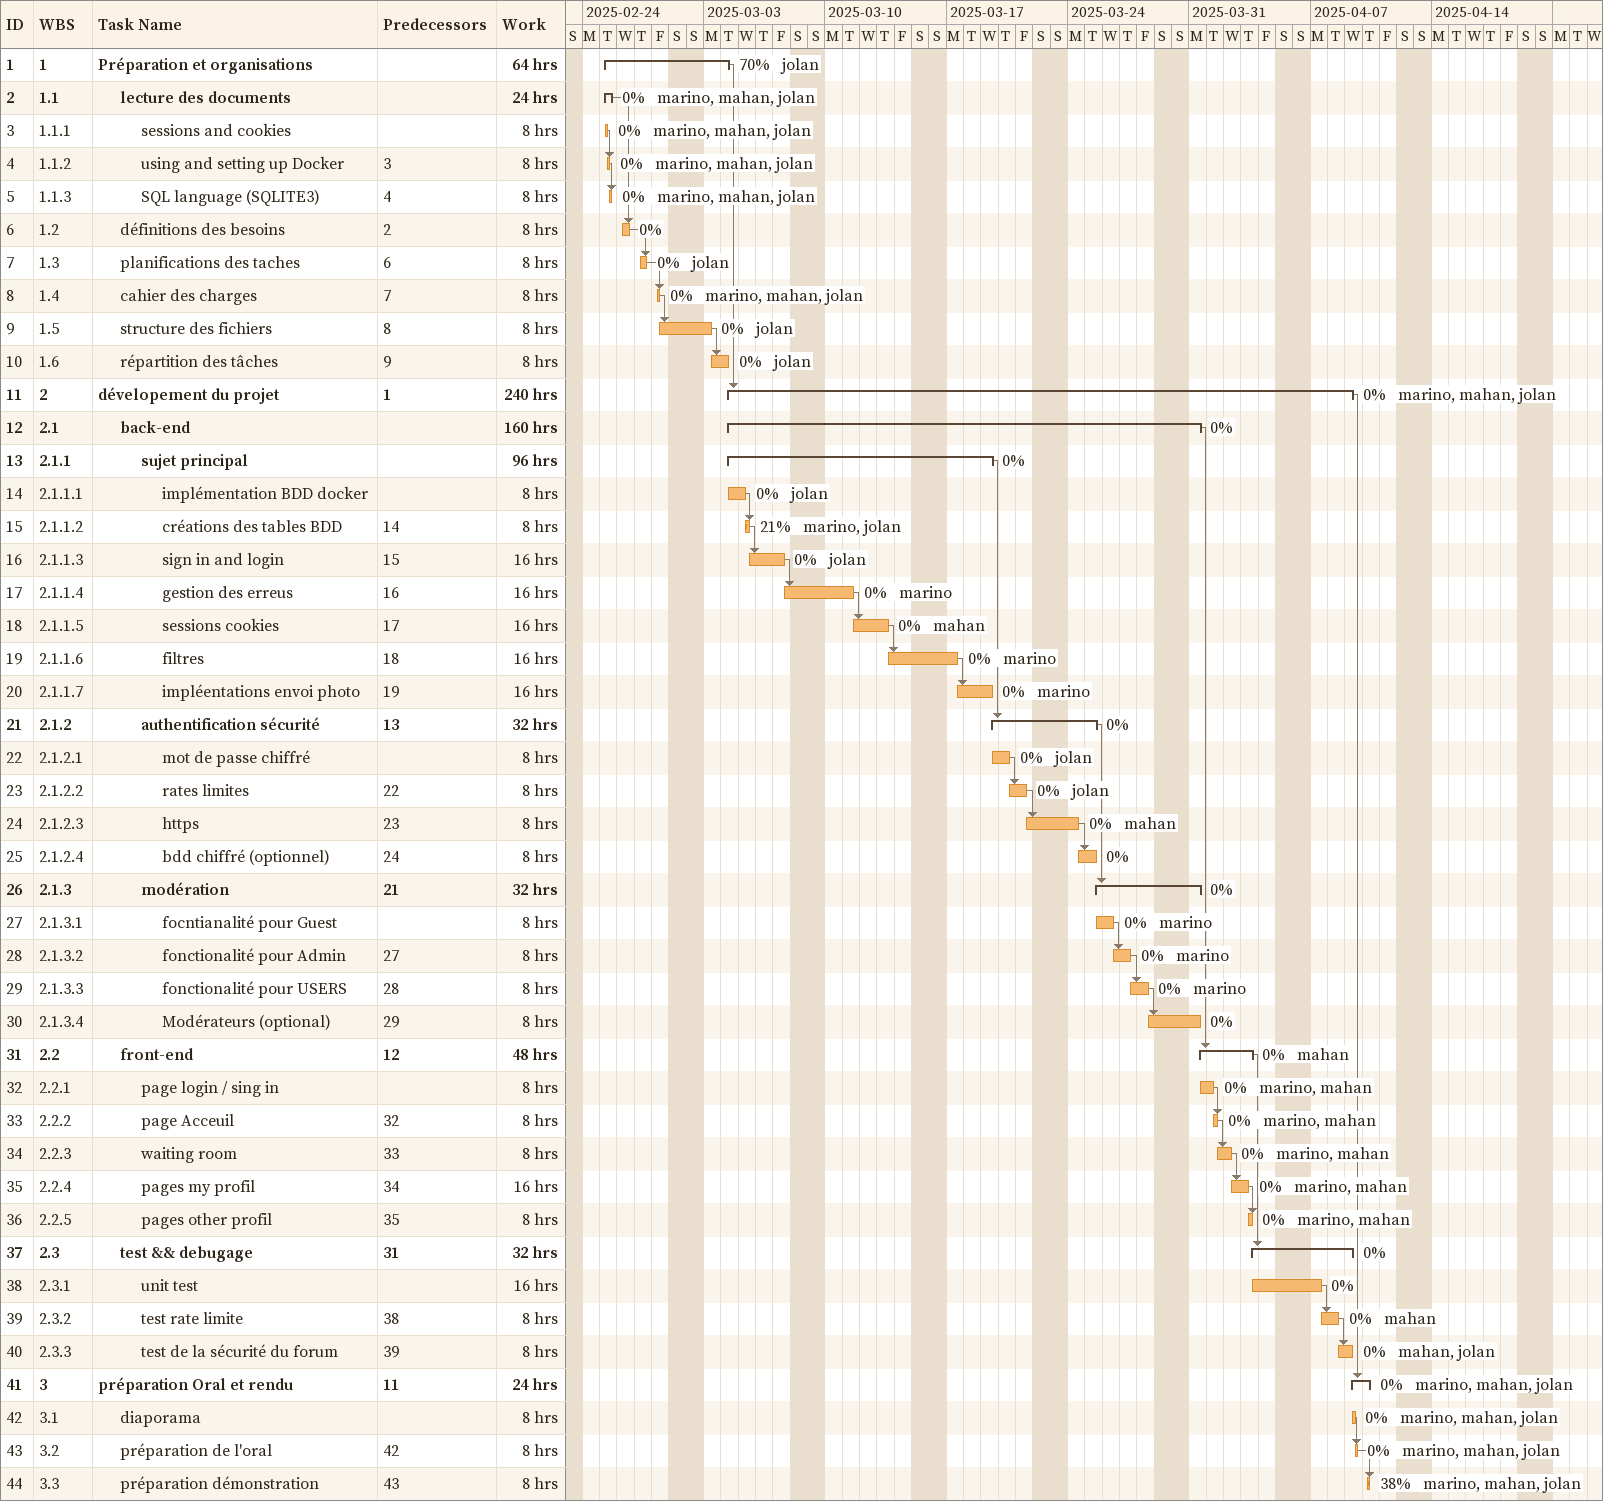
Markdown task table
| ID | WBS | Task | Start | Finish | Predecessors | Resources | % complete | Work (h) |
|---|---|---|---|---|---|---|---|---|
| 1 | 1 | **Préparation et organisations** | 2025-02-25 | 2025-03-04 |  | jolan | 70 | 64 |
| 2 | 1.1 | **lecture des documents** | 2025-02-25 | 2025-02-25 |  | marino, mahan, jolan | 0 | 24 |
| 3 | 1.1.1 | sessions and cookies | 2025-02-25 | 2025-02-25 |  | marino, mahan, jolan | 0 | 8 |
| 4 | 1.1.2 | using and setting up Docker | 2025-02-25 | 2025-02-25 | 3 | marino, mahan, jolan | 0 | 8 |
| 5 | 1.1.3 | SQL language (SQLITE3) | 2025-02-25 | 2025-02-25 | 4 | marino, mahan, jolan | 0 | 8 |
| 6 | 1.2 | définitions des besoins | 2025-02-26 | 2025-02-26 | 2 |  | 0 | 8 |
| 7 | 1.3 | planifications des taches | 2025-02-27 | 2025-02-27 | 6 | jolan | 0 | 8 |
| 8 | 1.4 | cahier des charges | 2025-02-28 | 2025-02-28 | 7 | marino, mahan, jolan | 0 | 8 |
| 9 | 1.5 | structure des fichiers | 2025-02-28 | 2025-03-03 | 8 | jolan | 0 | 8 |
| 10 | 1.6 | répartition des tâches | 2025-03-03 | 2025-03-04 | 9 | jolan | 0 | 8 |
| 11 | 2 | **dévelopement du projet** | 2025-03-04 | 2025-04-09 | 1 | marino, mahan, jolan | 0 | 240 |
| 12 | 2.1 | **back-end** | 2025-03-04 | 2025-03-31 |  |  | 0 | 160 |
| 13 | 2.1.1 | **sujet principal** | 2025-03-04 | 2025-03-19 |  |  | 0 | 96 |
| 14 | 2.1.1.1 | implémentation BDD docker | 2025-03-04 | 2025-03-05 |  | jolan | 0 | 8 |
| 15 | 2.1.1.2 | créations des tables BDD | 2025-03-05 | 2025-03-05 | 14 | marino, jolan | 21 | 8 |
| 16 | 2.1.1.3 | sign in and login | 2025-03-05 | 2025-03-07 | 15 | jolan | 0 | 16 |
| 17 | 2.1.1.4 | gestion des erreus | 2025-03-07 | 2025-03-11 | 16 | marino | 0 | 16 |
| 18 | 2.1.1.5 | sessions cookies | 2025-03-11 | 2025-03-13 | 17 | mahan | 0 | 16 |
| 19 | 2.1.1.6 | filtres | 2025-03-13 | 2025-03-17 | 18 | marino | 0 | 16 |
| 20 | 2.1.1.7 | impléentations envoi photo | 2025-03-17 | 2025-03-19 | 19 | marino | 0 | 16 |
| 21 | 2.1.2 | **authentification sécurité** | 2025-03-19 | 2025-03-25 | 13 |  | 0 | 32 |
| 22 | 2.1.2.1 | mot de passe chiffré | 2025-03-19 | 2025-03-20 |  | jolan | 0 | 8 |
| 23 | 2.1.2.2 | rates limites | 2025-03-20 | 2025-03-21 | 22 | jolan | 0 | 8 |
| 24 | 2.1.2.3 | https | 2025-03-21 | 2025-03-24 | 23 | mahan | 0 | 8 |
| 25 | 2.1.2.4 | bdd chiffré (optionnel) | 2025-03-24 | 2025-03-25 | 24 |  | 0 | 8 |
| 26 | 2.1.3 | **modération** | 2025-03-25 | 2025-03-31 | 21 |  | 0 | 32 |
| 27 | 2.1.3.1 | focntianalité pour Guest | 2025-03-25 | 2025-03-26 |  | marino | 0 | 8 |
| 28 | 2.1.3.2 | fonctionalité pour Admin | 2025-03-26 | 2025-03-27 | 27 | marino | 0 | 8 |
| 29 | 2.1.3.3 | fonctionalité pour USERS | 2025-03-27 | 2025-03-28 | 28 | marino | 0 | 8 |
| 30 | 2.1.3.4 | Modérateurs (optional) | 2025-03-28 | 2025-03-31 | 29 |  | 0 | 8 |
| 31 | 2.2 | **front-end** | 2025-03-31 | 2025-04-03 | 12 | mahan | 0 | 48 |
| 32 | 2.2.1 | page login / sing in | 2025-03-31 | 2025-04-01 |  | marino, mahan | 0 | 8 |
| 33 | 2.2.2 | page Acceuil | 2025-04-01 | 2025-04-01 | 32 | marino, mahan | 0 | 8 |
| 34 | 2.2.3 | waiting room | 2025-04-01 | 2025-04-02 | 33 | marino, mahan | 0 | 8 |
| 35 | 2.2.4 | pages my profil | 2025-04-02 | 2025-04-03 | 34 | marino, mahan | 0 | 16 |
| 36 | 2.2.5 | pages other profil | 2025-04-03 | 2025-04-03 | 35 | marino, mahan | 0 | 8 |
| 37 | 2.3 | **test && debugage** | 2025-04-03 | 2025-04-09 | 31 |  | 0 | 32 |
| 38 | 2.3.1 | unit test | 2025-04-03 | 2025-04-07 |  |  | 0 | 16 |
| 39 | 2.3.2 | test rate limite | 2025-04-07 | 2025-04-08 | 38 | mahan | 0 | 8 |
| 40 | 2.3.3 | test de la sécurité du forum | 2025-04-08 | 2025-04-09 | 39 | mahan, jolan | 0 | 8 |
| 41 | 3 | **préparation Oral et rendu** | 2025-04-09 | 2025-04-10 | 11 | marino, mahan, jolan | 0 | 24 |
| 42 | 3.1 | diaporama | 2025-04-09 | 2025-04-09 |  | marino, mahan, jolan | 0 | 8 |
| 43 | 3.2 | préparation de l'oral | 2025-04-09 | 2025-04-09 | 42 | marino, mahan, jolan | 0 | 8 |
| 44 | 3.3 | préparation démonstration | 2025-04-10 | 2025-04-10 | 43 | marino, mahan, jolan | 38 | 8 |
